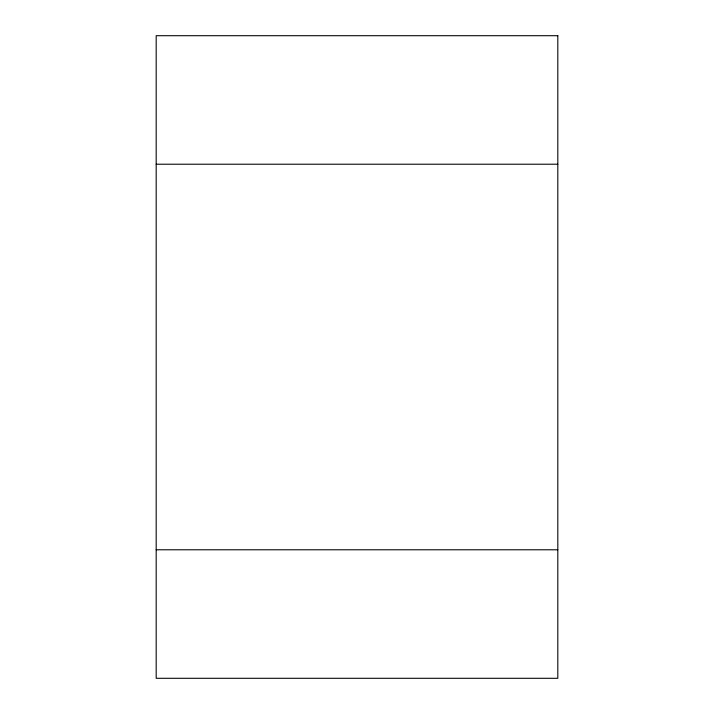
<?xml version="1.0" encoding="UTF-8"?>
<svg xmlns="http://www.w3.org/2000/svg" width="714" height="714" viewBox="0 0 714 714"><rect width="100%" height="100%" fill="white"/><g stroke="black" fill="none" stroke-linecap="round" stroke-linejoin="round"><path stroke-width="1.07" d="M156.188 164.22L557.812 164.22M156.188 549.78L557.812 549.78M557.812 35.7L156.188 35.7L156.188 678.3L557.812 678.3L557.812 35.7"/></g></svg>
